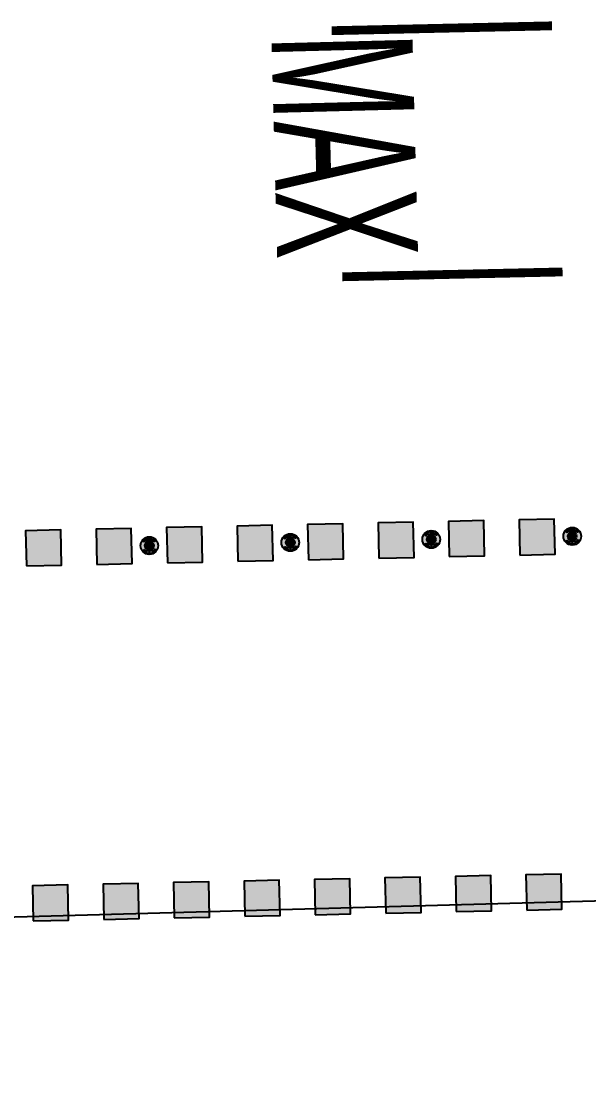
# Model space of a CAD drawing. Header units: metres. Extents: x 668617 to 675126, y 2286318 to 2293677.
# Drawn here: x 670234.8 to 670241.24, y 2287227.59 to 2287239.69 of the extents above; entities that cross this region are included whole.
import ezdxf
from ezdxf.enums import TextEntityAlignment as Align

# ---------------------------------------------------------------- set-up
doc = ezdxf.new("R2010")
doc.units = ezdxf.units.M
doc.header["$MEASUREMENT"] = 0
for name, color, linetype in [('DMTG-B-CuadrosVerdes', 94, 'Continuous'), ('DMTG-M-VIALETON', 92, 'Continuous'), ('DMTG-PB-BANQUETAS', 251, 'Continuous'), ('DMTG-SH-LEYENDA VELOCIDAD', 252, 'Continuous'), ('DMTG-SH-LINEA DISCONTINUA', 252, 'Continuous')]:
    doc.layers.add(name, color=color, linetype=linetype)
doc.styles.add('Arial', font='arial.ttf')

# ---------------------------------------------------------------- blocks, each defined once
blk = doc.blocks.new('*U185')
at = {"layer": 'DMTG-SH-LEYENDA VELOCIDAD', "style": 'Arial', "width": 0.527321}
blk.add_text('MAX', height=1.6, dxfattribs=at).set_placement((0.148, 7.915), (2.702, 7.915), align=Align.FIT)
at = {"layer": 'DMTG-SH-LEYENDA VELOCIDAD', "style": 'Arial', "width": 0.593548}
blk.add_attdef('VEL', text='', height=1.6, dxfattribs=at).set_placement((0.235, 0.019), (2.742, 0.019), align=Align.FIT)
blk = doc.blocks.new('*U249')
at = {"layer": 'DMTG-SH-LINEA DISCONTINUA', "const_width": 0.1}
blk.add_lwpolyline([(0, 0), (2.5, 0)], dxfattribs=at)
blk = doc.blocks.new('*U250')
at = {"layer": 'DMTG-SH-LINEA DISCONTINUA', "color": 0, "linetype": 'ByBlock', "lineweight": -2, "transparency": 16777216, "rotation": 181.6857893177193}
blk.add_blockref('*U249', (679812.966, 2285442.659), dxfattribs=at)
blk = doc.blocks.new('*U247')
at = {"layer": 'DMTG-SH-LINEA DISCONTINUA', "const_width": 0.1}
blk.add_lwpolyline([(0, 0), (2.5, 0)], dxfattribs=at)
blk = doc.blocks.new('*U248')
at = {"layer": 'DMTG-SH-LINEA DISCONTINUA', "color": 0, "linetype": 'ByBlock', "lineweight": -2, "transparency": 16777216, "rotation": 181.6857893177193}
blk.add_blockref('*U247', (679812.966, 2285442.659), dxfattribs=at)
blk = doc.blocks.new('*U205')
h = blk.add_hatch(color=256)
h.dxf.hatch_style = 1
h.paths.add_polyline_path([(8.81, 4.03), (9.21, 4.03), (9.21, 4.43), (8.81, 4.43)])
h = blk.add_hatch(color=256)
h.dxf.hatch_style = 1
h.paths.add_polyline_path([(8.81, 4.03), (9.21, 4.03), (9.21, 4.43), (8.81, 4.43)])
h = blk.add_hatch(color=256)
h.dxf.hatch_style = 1
h.paths.add_polyline_path([(9.61, 4.03), (10.01, 4.03), (10.01, 4.43), (9.61, 4.43)])
h = blk.add_hatch(color=256)
h.dxf.hatch_style = 1
h.paths.add_polyline_path([(9.61, 4.03), (10.01, 4.03), (10.01, 4.43), (9.61, 4.43)])
h = blk.add_hatch(color=256)
h.dxf.hatch_style = 1
h.paths.add_polyline_path([(10.41, 4.03), (10.81, 4.03), (10.81, 4.43), (10.41, 4.43)])
h = blk.add_hatch(color=256)
h.dxf.hatch_style = 1
h.paths.add_polyline_path([(10.41, 4.03), (10.81, 4.03), (10.81, 4.43), (10.41, 4.43)])
h = blk.add_hatch(color=256)
h.dxf.hatch_style = 1
h.paths.add_polyline_path([(11.21, 4.03), (11.61, 4.03), (11.61, 4.43), (11.21, 4.43)])
h = blk.add_hatch(color=256)
h.dxf.hatch_style = 1
h.paths.add_polyline_path([(11.21, 4.03), (11.61, 4.03), (11.61, 4.43), (11.21, 4.43)])
h = blk.add_hatch(color=256)
h.dxf.hatch_style = 1
h.paths.add_polyline_path([(12.01, 4.03), (12.41, 4.03), (12.41, 4.43), (12.01, 4.43)])
h = blk.add_hatch(color=256)
h.dxf.hatch_style = 1
h.paths.add_polyline_path([(12.01, 4.03), (12.41, 4.03), (12.41, 4.43), (12.01, 4.43)])
h = blk.add_hatch(color=256)
h.dxf.hatch_style = 1
h.paths.add_polyline_path([(12.81, 4.03), (13.21, 4.03), (13.21, 4.43), (12.81, 4.43)])
h = blk.add_hatch(color=256)
h.dxf.hatch_style = 1
h.paths.add_polyline_path([(12.81, 4.03), (13.21, 4.03), (13.21, 4.43), (12.81, 4.43)])
h = blk.add_hatch(color=256)
h.dxf.hatch_style = 1
h.paths.add_polyline_path([(13.61, 4.03), (14.01, 4.03), (14.01, 4.43), (13.61, 4.43)])
h = blk.add_hatch(color=256)
h.dxf.hatch_style = 1
h.paths.add_polyline_path([(13.61, 4.03), (14.01, 4.03), (14.01, 4.43), (13.61, 4.43)])
h = blk.add_hatch(color=256)
h.dxf.hatch_style = 1
h.paths.add_polyline_path([(14.41, 4.03), (14.81, 4.03), (14.81, 4.43), (14.41, 4.43)])
h = blk.add_hatch(color=256)
h.dxf.hatch_style = 1
h.paths.add_polyline_path([(14.41, 4.03), (14.81, 4.03), (14.81, 4.43), (14.41, 4.43)])
h = blk.add_hatch(color=256)
h.dxf.hatch_style = 1
h.paths.add_polyline_path([(8.8, 0), (9.2, 0), (9.2, 0.4), (8.8, 0.4)])
h = blk.add_hatch(color=256)
h.dxf.hatch_style = 1
h.paths.add_polyline_path([(8.8, 0), (9.2, 0), (9.2, 0.4), (8.8, 0.4)])
h = blk.add_hatch(color=256)
h.dxf.hatch_style = 1
h.paths.add_polyline_path([(9.6, 0), (10, 0), (10, 0.4), (9.6, 0.4)])
h = blk.add_hatch(color=256)
h.dxf.hatch_style = 1
h.paths.add_polyline_path([(9.6, 0), (10, 0), (10, 0.4), (9.6, 0.4)])
h = blk.add_hatch(color=256)
h.dxf.hatch_style = 1
h.paths.add_polyline_path([(10.4, 0), (10.8, 0), (10.8, 0.4), (10.4, 0.4)])
h = blk.add_hatch(color=256)
h.dxf.hatch_style = 1
h.paths.add_polyline_path([(10.4, 0), (10.8, 0), (10.8, 0.4), (10.4, 0.4)])
h = blk.add_hatch(color=256)
h.dxf.hatch_style = 1
h.paths.add_polyline_path([(11.2, 0), (11.6, 0), (11.6, 0.4), (11.2, 0.4)])
h = blk.add_hatch(color=256)
h.dxf.hatch_style = 1
h.paths.add_polyline_path([(11.2, 0), (11.6, 0), (11.6, 0.4), (11.2, 0.4)])
h = blk.add_hatch(color=256)
h.dxf.hatch_style = 1
h.paths.add_polyline_path([(12, 0), (12.4, 0), (12.4, 0.4), (12, 0.4)])
h = blk.add_hatch(color=256)
h.dxf.hatch_style = 1
h.paths.add_polyline_path([(12, 0), (12.4, 0), (12.4, 0.4), (12, 0.4)])
h = blk.add_hatch(color=256)
h.dxf.hatch_style = 1
h.paths.add_polyline_path([(12.8, 0), (13.2, 0), (13.2, 0.4), (12.8, 0.4)])
h = blk.add_hatch(color=256)
h.dxf.hatch_style = 1
h.paths.add_polyline_path([(12.8, 0), (13.2, 0), (13.2, 0.4), (12.8, 0.4)])
h = blk.add_hatch(color=256)
h.dxf.hatch_style = 1
h.paths.add_polyline_path([(13.6, 0), (14, 0), (14, 0.4), (13.6, 0.4)])
h = blk.add_hatch(color=256)
h.dxf.hatch_style = 1
h.paths.add_polyline_path([(13.6, 0), (14, 0), (14, 0.4), (13.6, 0.4)])
h = blk.add_hatch(color=256)
h.dxf.hatch_style = 1
h.paths.add_polyline_path([(14.4, 0), (14.8, 0), (14.8, 0.4), (14.4, 0.4)])
h = blk.add_hatch(color=256)
h.dxf.hatch_style = 1
h.paths.add_polyline_path([(14.4, 0), (14.8, 0), (14.8, 0.4), (14.4, 0.4)])
for points in [[(8.81, 4.03), (9.21, 4.03), (9.21, 4.43), (8.81, 4.43)], [(8.81, 4.03), (9.21, 4.03), (9.21, 4.43), (8.81, 4.43)], [(9.61, 4.03), (10.01, 4.03), (10.01, 4.43), (9.61, 4.43)], [(9.61, 4.03), (10.01, 4.03), (10.01, 4.43), (9.61, 4.43)], [(10.41, 4.03), (10.81, 4.03), (10.81, 4.43), (10.41, 4.43)], [(10.41, 4.03), (10.81, 4.03), (10.81, 4.43), (10.41, 4.43)], [(11.21, 4.03), (11.61, 4.03), (11.61, 4.43), (11.21, 4.43)], [(11.21, 4.03), (11.61, 4.03), (11.61, 4.43), (11.21, 4.43)], [(12.01, 4.03), (12.41, 4.03), (12.41, 4.43), (12.01, 4.43)], [(12.01, 4.03), (12.41, 4.03), (12.41, 4.43), (12.01, 4.43)], [(12.81, 4.03), (13.21, 4.03), (13.21, 4.43), (12.81, 4.43)], [(12.81, 4.03), (13.21, 4.03), (13.21, 4.43), (12.81, 4.43)], [(13.61, 4.03), (14.01, 4.03), (14.01, 4.43), (13.61, 4.43)], [(13.61, 4.03), (14.01, 4.03), (14.01, 4.43), (13.61, 4.43)], [(14.41, 4.03), (14.81, 4.03), (14.81, 4.43), (14.41, 4.43)], [(14.41, 4.03), (14.81, 4.03), (14.81, 4.43), (14.41, 4.43)], [(8.8, 0), (9.2, 0), (9.2, 0.4), (8.8, 0.4)], [(8.8, 0), (9.2, 0), (9.2, 0.4), (8.8, 0.4)], [(9.6, 0), (10, 0), (10, 0.4), (9.6, 0.4)], [(9.6, 0), (10, 0), (10, 0.4), (9.6, 0.4)], [(10.4, 0), (10.8, 0), (10.8, 0.4), (10.4, 0.4)], [(10.4, 0), (10.8, 0), (10.8, 0.4), (10.4, 0.4)], [(11.2, 0), (11.6, 0), (11.6, 0.4), (11.2, 0.4)], [(11.2, 0), (11.6, 0), (11.6, 0.4), (11.2, 0.4)], [(12, 0), (12.4, 0), (12.4, 0.4), (12, 0.4)], [(12, 0), (12.4, 0), (12.4, 0.4), (12, 0.4)], [(12.8, 0), (13.2, 0), (13.2, 0.4), (12.8, 0.4)], [(12.8, 0), (13.2, 0), (13.2, 0.4), (12.8, 0.4)], [(13.6, 0), (14, 0), (14, 0.4), (13.6, 0.4)], [(13.6, 0), (14, 0), (14, 0.4), (13.6, 0.4)], [(14.4, 0), (14.8, 0), (14.8, 0.4), (14.4, 0.4)], [(14.4, 0), (14.8, 0), (14.8, 0.4), (14.4, 0.4)]]:
    blk.add_lwpolyline(points, close=True)
blk = doc.blocks.new('*U206')
at = {"true_color": 0x58ba48}
h = blk.add_hatch(color=85, dxfattribs=at)
h.dxf.hatch_style = 1
h.paths.add_polyline_path([(11.742, 11.595, 1), (11.842, 11.595, 1)], flags=0)
h.paths.add_polyline_path([(11.741, 11.663), (11.73, 11.674, 0.062746), (11.713, 11.657), (11.723, 11.646, 0.413879), (11.741, 11.646, 0.414549)], flags=17)
h.paths.add_polyline_path([(11.738, 11.655, -1), (11.726, 11.655, -1)], flags=16)
h.paths.add_polyline_path([(11.742, 11.595, 1), (11.842, 11.595, 1)], flags=16)
h.paths.add_polyline_path([(11.853, 11.674), (11.842, 11.663, 0.413879), (11.842, 11.645, 0.414549), (11.86, 11.645), (11.871, 11.656, 0.062746)], flags=17)
h.paths.add_polyline_path([(11.857, 11.654, -1), (11.845, 11.654, -1)], flags=16)
h.paths.add_polyline_path([(11.87, 11.533), (11.86, 11.544, 0.413879), (11.842, 11.544, 0.414549), (11.842, 11.527), (11.853, 11.516, 0.062746)], flags=17)
h.paths.add_polyline_path([(11.845, 11.535, -1), (11.857, 11.535, -1)], flags=16)
h.paths.add_polyline_path([(11.741, 11.545, 0.414549), (11.723, 11.545), (11.712, 11.534, 0.062746), (11.73, 11.516), (11.741, 11.527, 0.413879)], flags=17)
h.paths.add_polyline_path([(11.726, 11.536, -1), (11.738, 11.536, -1)], flags=16)
h.paths.add_polyline_path([(11.871, 11.656), (11.86, 11.645, -0.414549), (11.842, 11.645, -0.413879), (11.842, 11.663), (11.853, 11.674, 0.342564), (11.73, 11.674), (11.741, 11.663, -0.414549), (11.741, 11.646, -0.413879), (11.723, 11.646), (11.713, 11.657, 0.166532), (11.692, 11.595, 0.166532), (11.712, 11.534), (11.723, 11.545, -0.414549), (11.741, 11.545, -0.413879), (11.741, 11.527), (11.73, 11.516, 0.342564), (11.853, 11.516), (11.842, 11.527, -0.414549), (11.842, 11.544, -0.413879), (11.86, 11.544), (11.87, 11.533, 0.166532), (11.892, 11.595, 0.166532)])
h.paths.add_polyline_path([(11.842, 11.595, -1), (11.742, 11.595, -1)], flags=0)
h.paths.add_polyline_path([(11.821, 11.65, 0.245947), (11.763, 11.65), (11.751, 11.673, -0.245947), (11.832, 11.672)], flags=16)
h.paths.add_polyline_path([(11.82, 11.54), (11.832, 11.517, -0.245947), (11.751, 11.518), (11.762, 11.54, 0.245947)], flags=16)
h = blk.add_hatch(color=85, dxfattribs=at)
h.dxf.hatch_style = 1
h.paths.add_polyline_path([(11.742, 11.595, 1), (11.842, 11.595, 1)])
at = {"true_color": 0xc7c8ca}
h = blk.add_hatch(color=9, dxfattribs=at)
h.dxf.hatch_style = 1
h.paths.add_polyline_path([(11.832, 11.672, 0.245947), (11.751, 11.673), (11.763, 11.65, -0.245947), (11.821, 11.65)])
h.paths.add_polyline_path([(11.832, 11.517), (11.82, 11.54, -0.245947), (11.762, 11.54), (11.751, 11.518, 0.245947)])
at = {"true_color": 0x58ba48}
h = blk.add_hatch(color=85, dxfattribs=at)
h.dxf.hatch_style = 1
h.paths.add_polyline_path([(13.342, 11.59, 1), (13.442, 11.59, 1)], flags=0)
h.paths.add_polyline_path([(13.341, 11.659), (13.33, 11.669, 0.062746), (13.313, 11.652), (13.323, 11.641, 0.413879), (13.341, 11.641, 0.414549)], flags=17)
h.paths.add_polyline_path([(13.338, 11.65, -1), (13.326, 11.65, -1)], flags=16)
h.paths.add_polyline_path([(13.342, 11.59, 1), (13.442, 11.59, 1)], flags=16)
h.paths.add_polyline_path([(13.453, 11.669), (13.442, 11.658, 0.413879), (13.442, 11.641, 0.414549), (13.46, 11.641), (13.471, 11.651, 0.062746)], flags=17)
h.paths.add_polyline_path([(13.457, 11.649, -1), (13.445, 11.649, -1)], flags=16)
h.paths.add_polyline_path([(13.47, 11.529), (13.46, 11.539, 0.413879), (13.442, 11.539, 0.414549), (13.442, 11.522), (13.453, 11.511, 0.062746)], flags=17)
h.paths.add_polyline_path([(13.445, 11.531, -1), (13.457, 11.531, -1)], flags=16)
h.paths.add_polyline_path([(13.341, 11.54, 0.414549), (13.323, 11.54), (13.312, 11.529, 0.062746), (13.33, 11.511), (13.341, 11.522, 0.413879)], flags=17)
h.paths.add_polyline_path([(13.326, 11.531, -1), (13.338, 11.531, -1)], flags=16)
h.paths.add_polyline_path([(13.471, 11.651), (13.46, 11.641, -0.414549), (13.442, 11.641, -0.413879), (13.442, 11.658), (13.453, 11.669, 0.342564), (13.33, 11.669), (13.341, 11.659, -0.414549), (13.341, 11.641, -0.413879), (13.323, 11.641), (13.313, 11.652, 0.166532), (13.292, 11.59, 0.166532), (13.312, 11.529), (13.323, 11.54, -0.414549), (13.341, 11.54, -0.413879), (13.341, 11.522), (13.33, 11.511, 0.342564), (13.453, 11.511), (13.442, 11.522, -0.414549), (13.442, 11.539, -0.413879), (13.46, 11.539), (13.47, 11.529, 0.166532), (13.492, 11.59, 0.166532)])
h.paths.add_polyline_path([(13.442, 11.59, -1), (13.342, 11.59, -1)], flags=0)
h.paths.add_polyline_path([(13.421, 11.645, 0.245947), (13.363, 11.646), (13.351, 11.668, -0.245947), (13.432, 11.668)], flags=16)
h.paths.add_polyline_path([(13.42, 11.535), (13.432, 11.513, -0.245947), (13.351, 11.513), (13.362, 11.535, 0.245947)], flags=16)
h = blk.add_hatch(color=85, dxfattribs=at)
h.dxf.hatch_style = 1
h.paths.add_polyline_path([(13.342, 11.59, 1), (13.442, 11.59, 1)])
at = {"true_color": 0xc7c8ca}
h = blk.add_hatch(color=9, dxfattribs=at)
h.dxf.hatch_style = 1
h.paths.add_polyline_path([(13.432, 11.668, 0.245947), (13.351, 11.668), (13.363, 11.646, -0.245947), (13.421, 11.645)])
h.paths.add_polyline_path([(13.432, 11.513), (13.42, 11.535, -0.245947), (13.362, 11.535), (13.351, 11.513, 0.245947)])
at = {"true_color": 0x58ba48}
h = blk.add_hatch(color=85, dxfattribs=at)
h.dxf.hatch_style = 1
h.paths.add_polyline_path([(14.942, 11.586, 1), (15.042, 11.585, 1)], flags=0)
h.paths.add_polyline_path([(14.941, 11.654), (14.93, 11.665, 0.062746), (14.913, 11.647), (14.923, 11.636, 0.413879), (14.941, 11.636, 0.414549)], flags=17)
h.paths.add_polyline_path([(14.938, 11.645, -1), (14.926, 11.645, -1)], flags=16)
h.paths.add_polyline_path([(14.942, 11.586, 1), (15.042, 11.585, 1)], flags=16)
h.paths.add_polyline_path([(15.053, 11.664), (15.042, 11.653, 0.413879), (15.042, 11.636, 0.414549), (15.06, 11.636), (15.071, 11.646, 0.062746)], flags=17)
h.paths.add_polyline_path([(15.057, 11.645, -1), (15.045, 11.645, -1)], flags=16)
h.paths.add_polyline_path([(15.07, 11.524), (15.06, 11.535, 0.413879), (15.042, 11.535, 0.414549), (15.042, 11.517), (15.053, 11.506, 0.062746)], flags=17)
h.paths.add_polyline_path([(15.045, 11.526, -1), (15.057, 11.526, -1)], flags=16)
h.paths.add_polyline_path([(14.941, 11.535, 0.414549), (14.923, 11.535), (14.912, 11.524, 0.062746), (14.93, 11.507), (14.941, 11.517, 0.413879)], flags=17)
h.paths.add_polyline_path([(14.926, 11.526, -1), (14.938, 11.526, -1)], flags=16)
h.paths.add_polyline_path([(15.071, 11.646), (15.06, 11.636, -0.414549), (15.042, 11.636, -0.413879), (15.042, 11.653), (15.053, 11.664, 0.342564), (14.93, 11.665), (14.941, 11.654, -0.414549), (14.941, 11.636, -0.413879), (14.923, 11.636), (14.913, 11.647, 0.166532), (14.892, 11.586, 0.166532), (14.912, 11.524), (14.923, 11.535, -0.414549), (14.941, 11.535, -0.413879), (14.941, 11.517), (14.93, 11.507, 0.342564), (15.053, 11.506), (15.042, 11.517, -0.414549), (15.042, 11.535, -0.413879), (15.06, 11.535), (15.07, 11.524, 0.166532), (15.092, 11.585, 0.166532)])
h.paths.add_polyline_path([(15.042, 11.585, -1), (14.942, 11.586, -1)], flags=0)
h.paths.add_polyline_path([(15.021, 11.641, 0.245947), (14.963, 11.641), (14.951, 11.663, -0.245947), (15.032, 11.663)], flags=16)
h.paths.add_polyline_path([(15.02, 11.53), (15.032, 11.508, -0.245947), (14.951, 11.508), (14.962, 11.53, 0.245947)], flags=16)
h = blk.add_hatch(color=85, dxfattribs=at)
h.dxf.hatch_style = 1
h.paths.add_polyline_path([(14.942, 11.586, 1), (15.042, 11.585, 1)])
at = {"true_color": 0xc7c8ca}
h = blk.add_hatch(color=9, dxfattribs=at)
h.dxf.hatch_style = 1
h.paths.add_polyline_path([(15.032, 11.663, 0.245947), (14.951, 11.663), (14.963, 11.641, -0.245947), (15.021, 11.641)])
h.paths.add_polyline_path([(15.032, 11.508), (15.02, 11.53, -0.245947), (14.962, 11.53), (14.951, 11.508, 0.245947)])
at = {"true_color": 0x58ba48}
h = blk.add_hatch(color=85, dxfattribs=at)
h.dxf.hatch_style = 1
h.paths.add_polyline_path([(16.542, 11.581, 1), (16.642, 11.58, 1)], flags=0)
h.paths.add_polyline_path([(16.541, 11.649), (16.53, 11.66, 0.062746), (16.513, 11.642), (16.523, 11.631, 0.413879), (16.541, 11.631, 0.414549)], flags=17)
h.paths.add_polyline_path([(16.538, 11.64, -1), (16.526, 11.64, -1)], flags=16)
h.paths.add_polyline_path([(16.542, 11.581, 1), (16.642, 11.58, 1)], flags=16)
h.paths.add_polyline_path([(16.653, 11.659), (16.642, 11.649, 0.413879), (16.642, 11.631, 0.414549), (16.66, 11.631), (16.671, 11.642, 0.062746)], flags=17)
h.paths.add_polyline_path([(16.657, 11.64, -1), (16.645, 11.64, -1)], flags=16)
h.paths.add_polyline_path([(16.67, 11.519), (16.66, 11.53, 0.413879), (16.642, 11.53, 0.414549), (16.642, 11.512), (16.653, 11.501, 0.062746)], flags=17)
h.paths.add_polyline_path([(16.645, 11.521, -1), (16.657, 11.521, -1)], flags=16)
h.paths.add_polyline_path([(16.541, 11.53, 0.414549), (16.523, 11.53), (16.512, 11.519, 0.062746), (16.53, 11.502), (16.541, 11.512, 0.413879)], flags=17)
h.paths.add_polyline_path([(16.526, 11.521, -1), (16.538, 11.521, -1)], flags=16)
h.paths.add_polyline_path([(16.671, 11.642), (16.66, 11.631, -0.414549), (16.642, 11.631, -0.413879), (16.642, 11.649), (16.653, 11.659, 0.342564), (16.53, 11.66), (16.541, 11.649, -0.414549), (16.541, 11.631, -0.413879), (16.523, 11.631), (16.513, 11.642, 0.166532), (16.492, 11.581, 0.166532), (16.512, 11.519), (16.523, 11.53, -0.414549), (16.541, 11.53, -0.413879), (16.541, 11.512), (16.53, 11.502, 0.342564), (16.653, 11.501), (16.642, 11.512, -0.414549), (16.642, 11.53, -0.413879), (16.66, 11.53), (16.67, 11.519, 0.166532), (16.692, 11.58, 0.166532)])
h.paths.add_polyline_path([(16.642, 11.58, -1), (16.542, 11.581, -1)], flags=0)
h.paths.add_polyline_path([(16.621, 11.636, 0.245947), (16.563, 11.636), (16.551, 11.658, -0.245947), (16.632, 11.658)], flags=16)
h.paths.add_polyline_path([(16.62, 11.525), (16.632, 11.503, -0.245947), (16.551, 11.503), (16.562, 11.525, 0.245947)], flags=16)
h = blk.add_hatch(color=85, dxfattribs=at)
h.dxf.hatch_style = 1
h.paths.add_polyline_path([(16.542, 11.581, 1), (16.642, 11.58, 1)])
at = {"true_color": 0xc7c8ca}
h = blk.add_hatch(color=9, dxfattribs=at)
h.dxf.hatch_style = 1
h.paths.add_polyline_path([(16.632, 11.658, 0.245947), (16.551, 11.658), (16.563, 11.636, -0.245947), (16.621, 11.636)])
h.paths.add_polyline_path([(16.632, 11.503), (16.62, 11.525, -0.245947), (16.562, 11.525), (16.551, 11.503, 0.245947)])
at = {"color": 18, "true_color": 0x000000}
for points in [[(11.741, 11.663), (11.73, 11.674, 0.062746), (11.713, 11.657), (11.723, 11.646, 0.413879), (11.741, 11.646, 0.414549)], [(11.832, 11.672), (11.821, 11.65, 0.245947), (11.763, 11.65), (11.751, 11.673, -0.245947)], [(11.842, 11.663), (11.853, 11.674, -0.062746), (11.871, 11.656), (11.86, 11.645, -0.413879), (11.842, 11.645, -0.414549)], [(13.341, 11.659), (13.33, 11.669, 0.062746), (13.313, 11.652), (13.323, 11.641, 0.413879), (13.341, 11.641, 0.414549)], [(13.432, 11.668), (13.421, 11.645, 0.245947), (13.363, 11.646), (13.351, 11.668, -0.245947)], [(13.442, 11.658), (13.453, 11.669, -0.062746), (13.471, 11.651), (13.46, 11.641, -0.413879), (13.442, 11.641, -0.414549)], [(14.941, 11.654), (14.93, 11.665, 0.062746), (14.913, 11.647), (14.923, 11.636, 0.413879), (14.941, 11.636, 0.414549)], [(15.032, 11.663), (15.021, 11.641, 0.245947), (14.963, 11.641), (14.951, 11.663, -0.245947)], [(15.042, 11.653), (15.053, 11.664, -0.062746), (15.071, 11.646), (15.06, 11.636, -0.413879), (15.042, 11.636, -0.414549)], [(16.541, 11.649), (16.53, 11.66, 0.062746), (16.513, 11.642), (16.523, 11.631, 0.413879), (16.541, 11.631, 0.414549)], [(16.632, 11.658), (16.621, 11.636, 0.245947), (16.563, 11.636), (16.551, 11.658, -0.245947)], [(16.642, 11.649), (16.653, 11.659, -0.062746), (16.671, 11.642), (16.66, 11.631, -0.413879), (16.642, 11.631, -0.414549)], [(11.741, 11.527), (11.73, 11.516, -0.062746), (11.712, 11.534), (11.723, 11.545, -0.413879), (11.741, 11.545, -0.414549)], [(11.832, 11.517), (11.82, 11.54, -0.245947), (11.762, 11.54), (11.751, 11.518, 0.245947)], [(11.842, 11.527), (11.853, 11.516, 0.062746), (11.87, 11.533), (11.86, 11.544, 0.413879), (11.842, 11.544, 0.414549)], [(13.341, 11.522), (13.33, 11.511, -0.062746), (13.312, 11.529), (13.323, 11.54, -0.413879), (13.341, 11.54, -0.414549)], [(13.432, 11.513), (13.42, 11.535, -0.245947), (13.362, 11.535), (13.351, 11.513, 0.245947)], [(13.442, 11.522), (13.453, 11.511, 0.062746), (13.47, 11.529), (13.46, 11.539, 0.413879), (13.442, 11.539, 0.414549)], [(14.941, 11.517), (14.93, 11.507, -0.062746), (14.912, 11.524), (14.923, 11.535, -0.413879), (14.941, 11.535, -0.414549)], [(15.032, 11.508), (15.02, 11.53, -0.245947), (14.962, 11.53), (14.951, 11.508, 0.245947)], [(15.042, 11.517), (15.053, 11.506, 0.062746), (15.07, 11.524), (15.06, 11.535, 0.413879), (15.042, 11.535, 0.414549)], [(16.541, 11.512), (16.53, 11.502, -0.062746), (16.512, 11.519), (16.523, 11.53, -0.413879), (16.541, 11.53, -0.414549)], [(16.632, 11.503), (16.62, 11.525, -0.245947), (16.562, 11.525), (16.551, 11.503, 0.245947)], [(16.642, 11.512), (16.653, 11.501, 0.062746), (16.67, 11.519), (16.66, 11.53, 0.413879), (16.642, 11.53, 0.414549)]]:
    blk.add_lwpolyline(points, format="xyb", close=True, dxfattribs=at)
for points in [[(11.791, 11.495), (11.792, 11.695)], [(13.391, 11.49), (13.392, 11.69)], [(14.991, 11.485), (14.992, 11.685)], [(16.591, 11.481), (16.592, 11.681)]]:
    blk.add_lwpolyline(points)
for centre, radius in [((11.792, 11.595), 0.1), ((11.732, 11.655), 0.00613), ((11.792, 11.595), 0.05), ((11.851, 11.654), 0.00613), ((13.392, 11.59), 0.1), ((13.332, 11.65), 0.00613), ((13.392, 11.59), 0.05), ((13.451, 11.649), 0.00613), ((14.992, 11.585), 0.1), ((14.932, 11.645), 0.00613), ((14.992, 11.585), 0.05), ((15.051, 11.645), 0.00613), ((16.592, 11.581), 0.1), ((16.532, 11.64), 0.00613), ((16.592, 11.581), 0.05), ((16.651, 11.64), 0.00613), ((11.732, 11.536), 0.00613), ((11.851, 11.535), 0.00613), ((13.332, 11.531), 0.00613), ((13.451, 11.531), 0.00613), ((14.932, 11.526), 0.00613), ((15.051, 11.526), 0.00613), ((16.532, 11.521), 0.00613), ((16.651, 11.521), 0.00613)]:
    blk.add_circle(centre, radius, dxfattribs=at)

msp = doc.modelspace()

# ---------------------------------------------------------------- linework, layer by layer
at = {"layer": 'DMTG-PB-BANQUETAS'}
msp.add_lwpolyline([(670291.5517, 2287228.1473), (670291.3937, 2287228.68949), (670291.15346, 2287229.20027), (670290.83691, 2287229.66762), (670290.45194, 2287230.07947), (670290.00749, 2287230.42776), (670289.51451, 2287230.70241), (670288.98393, 2287230.89733), (670288.43073, 2287231.00742), (670187.46046, 2287228.21934), (670187.03935, 2287228.07044), (670186.64658, 2287227.862), (670186.29356, 2287227.5896)], dxfattribs=at)

# ---------------------------------------------------------------- block references
at = {"layer": 'DMTG-B-CuadrosVerdes', "rotation": 1.262879194926895}
msp.add_blockref('*U205', (670226.13882, 2287229.28736), dxfattribs=at)
at = {"layer": 'DMTG-M-VIALETON', "rotation": 1.43621019332006}
msp.add_blockref('*U206', (670224.75504, 2287221.85428), dxfattribs=at)
at = {"layer": 'DMTG-SH-LEYENDA VELOCIDAD'}
ref = msp.add_blockref('*U185', (670229.72125, 2287239.47935), dxfattribs=dict(at, rotation=271.4856420007238))
ref.add_attrib('VEL', '40', dxfattribs={"height": 1.6, "rotation": 271.485642, "style": 'Arial', "width": 1.206651}).set_placement((670229.74026, 2287239.49175), (670229.81804, 2287236.49276), align=Align.FIT)
at = {"layer": 'DMTG-SH-LINEA DISCONTINUA', "rotation": 359.5770898771991}
for name, p in [('*U250', (-26422.72235, 6877.01008)), ('*U248', (-26422.60293, 6874.21726))]:
    msp.add_blockref(name, p, dxfattribs=at)

doc.saveas('drawing.dxf')
